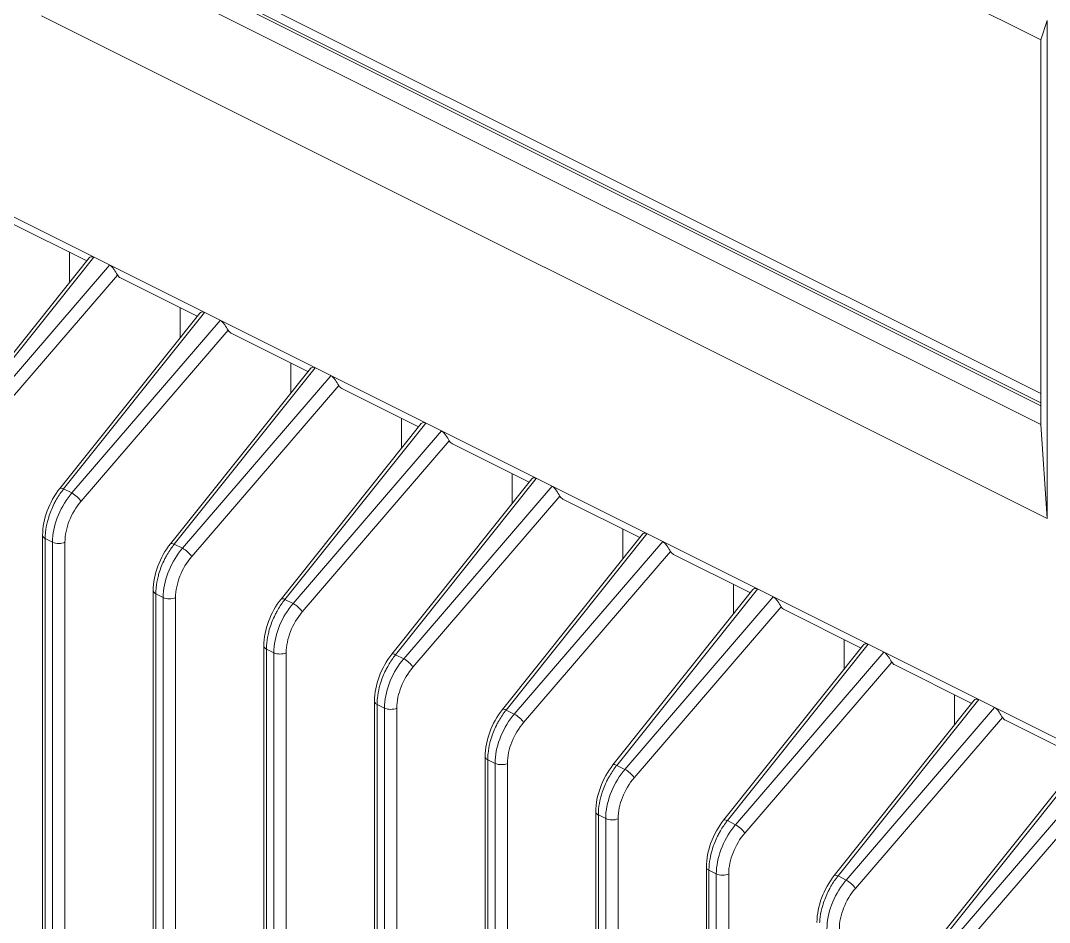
# Model space of a CAD drawing. Header units: millimetres. Extents: x 0 to 2382, y 0 to 1684.
# Drawn here: x 1896.9 to 1954.8, y 1143 to 1193.8 of the extents above; entities that cross this region are included whole.
import ezdxf

# ---------------------------------------------------------------- set-up
doc = ezdxf.new("R2010")
doc.units = ezdxf.units.MM
doc.layers.get('0').update_dxf_attribs({"lineweight": 13})

msp = doc.modelspace()

# ---------------------------------------------------------------- linework, layer by layer
at = {"lineweight": 9}
for p, q in [((1900.584, 1219.571), (1954.324, 1192.701)), ((1901.648, 1198.452), (1954.324, 1172.114)), ((1902.61, 1198.131), (1954.324, 1172.274)), ((1903.14, 1198.397), (1954.324, 1172.805)), ((1954.324, 1171.05), (1900.584, 1197.92)), ((1871.334, 1195.333), (1974.178, 1143.911)), ((1954.681, 1165.764), (1898.113, 1194.049)), ((1954.324, 1192.701), (1954.681, 1193.783)), ((1954.681, 1193.783), (1954.681, 1165.764)), ((1954.324, 1171.05), (1954.324, 1192.701)), ((1896.342, 1182.417), (1900.663, 1180.257)), ((1899.704, 1180.737), (1899.704, 1179.056)), ((1892.932, 1170.57), (1900.807, 1180.437)), ((1893.146, 1170.545), (1901.065, 1180.467)), ((1901.949, 1180.025), (1893.605, 1170.316)), ((1901.02, 1180.485), (1901.065, 1180.467)), ((1894.126, 1169.848), (1902.393, 1179.467)), ((1902.565, 1179.306), (1906.885, 1177.146)), ((1899.154, 1167.459), (1907.029, 1177.326)), ((1899.368, 1167.434), (1907.287, 1177.356)), ((1905.926, 1177.625), (1905.926, 1175.944)), ((1907.242, 1177.374), (1907.287, 1177.356)), ((1908.172, 1176.914), (1899.827, 1167.204)), ((1900.348, 1166.736), (1908.616, 1176.356)), ((1908.787, 1176.195), (1913.108, 1174.035)), ((1905.591, 1164.322), (1913.51, 1174.245)), ((1912.149, 1174.514), (1912.149, 1172.833)), ((1913.465, 1174.263), (1913.51, 1174.245)), ((1905.377, 1164.348), (1913.252, 1174.215)), ((1914.394, 1173.802), (1906.05, 1164.093)), ((1906.571, 1163.625), (1914.838, 1173.245)), ((1915.01, 1173.084), (1919.33, 1170.923)), ((1918.371, 1171.403), (1918.371, 1169.722)), ((1911.599, 1161.236), (1919.474, 1171.104)), ((1911.814, 1161.211), (1919.732, 1171.133)), ((1919.687, 1171.152), (1919.732, 1171.133)), ((1954.324, 1171.05), (1954.681, 1165.764)), ((1920.617, 1170.691), (1912.272, 1160.982)), ((1912.793, 1160.514), (1921.061, 1170.134)), ((1921.233, 1169.972), (1925.553, 1167.812)), ((1917.822, 1158.125), (1925.697, 1167.992)), ((1918.036, 1158.1), (1925.955, 1168.022)), ((1924.594, 1168.292), (1924.594, 1166.61)), ((1925.91, 1168.04), (1925.955, 1168.022)), ((1899.368, 1167.434), (1899.827, 1167.204)), ((1926.839, 1167.58), (1918.495, 1157.87)), ((1919.016, 1157.403), (1927.283, 1167.022)), ((1927.455, 1166.861), (1931.776, 1164.701)), ((1930.817, 1165.18), (1930.817, 1163.499)), ((1898.184, 1081.514), (1898.184, 1164.818)), ((1898.331, 1164.642), (1898.331, 1081.337)), ((1898.743, 1164.436), (1898.331, 1164.642)), ((1898.743, 1081.131), (1898.743, 1164.436)), ((1899.441, 1164.431), (1899.441, 1081.127)), ((1924.045, 1155.014), (1931.919, 1164.881)), ((1924.259, 1154.989), (1932.177, 1164.911)), ((1933.062, 1164.469), (1924.717, 1154.759)), ((1932.132, 1164.929), (1932.177, 1164.911)), ((1905.591, 1164.322), (1906.05, 1164.093)), ((1925.238, 1154.291), (1933.506, 1163.911)), ((1933.678, 1163.75), (1937.998, 1161.59)), ((1937.039, 1162.069), (1937.039, 1160.388)), ((1904.407, 1078.403), (1904.407, 1161.707)), ((1904.553, 1161.53), (1904.553, 1078.226)), ((1904.966, 1161.324), (1904.553, 1161.53)), ((1930.267, 1151.903), (1938.142, 1161.77)), ((1930.481, 1151.877), (1938.4, 1161.8)), ((1938.355, 1161.818), (1938.4, 1161.8)), ((1904.966, 1078.02), (1904.966, 1161.324)), ((1905.664, 1161.32), (1905.664, 1078.015)), ((1911.814, 1161.211), (1912.272, 1160.982)), ((1939.284, 1161.357), (1930.94, 1151.648)), ((1931.461, 1151.18), (1939.728, 1160.8)), ((1939.9, 1160.639), (1944.221, 1158.478)), ((1910.63, 1075.292), (1910.63, 1158.596)), ((1936.49, 1148.791), (1944.365, 1158.659)), ((1936.704, 1148.766), (1944.622, 1158.688)), ((1943.262, 1158.958), (1943.262, 1157.277)), ((1944.577, 1158.706), (1944.622, 1158.688)), ((1910.776, 1158.419), (1910.776, 1075.115)), ((1911.188, 1158.213), (1910.776, 1158.419)), ((1911.188, 1074.909), (1911.188, 1158.213)), ((1911.886, 1158.209), (1911.886, 1074.904)), ((1918.036, 1158.1), (1918.495, 1157.87)), ((1945.507, 1158.246), (1937.162, 1148.537)), ((1937.683, 1148.069), (1945.951, 1157.688)), ((1946.123, 1157.527), (1950.443, 1155.367)), ((1949.484, 1155.847), (1949.484, 1154.165)), ((1916.852, 1072.18), (1916.852, 1155.485)), ((1916.999, 1155.308), (1916.999, 1072.004)), ((1917.411, 1155.102), (1916.999, 1155.308)), ((1942.712, 1145.68), (1950.587, 1155.547)), ((1942.926, 1145.655), (1950.845, 1155.577)), ((1951.73, 1155.135), (1943.385, 1145.425)), ((1950.8, 1155.595), (1950.845, 1155.577)), ((1917.411, 1071.797), (1917.411, 1155.102)), ((1918.109, 1155.097), (1918.109, 1071.793)), ((1924.259, 1154.989), (1924.717, 1154.759)), ((1943.906, 1144.957), (1952.173, 1154.577)), ((1952.345, 1154.416), (1956.666, 1152.256)), ((1923.075, 1069.069), (1923.075, 1152.373)), ((1948.935, 1142.569), (1956.81, 1152.436)), ((1949.149, 1142.543), (1957.068, 1152.466)), ((1923.221, 1152.197), (1923.221, 1068.892)), ((1923.633, 1151.99), (1923.221, 1152.197)), ((1923.633, 1068.686), (1923.633, 1151.99)), ((1924.331, 1151.986), (1924.331, 1068.681)), ((1930.481, 1151.877), (1930.94, 1151.648)), ((1957.952, 1152.024), (1949.607, 1142.314)), ((1950.128, 1141.846), (1958.396, 1151.466)), ((1929.297, 1065.958), (1929.297, 1149.262)), ((1929.444, 1149.085), (1929.444, 1065.781)), ((1929.856, 1148.879), (1929.444, 1149.085)), ((1929.856, 1065.575), (1929.856, 1148.879)), ((1930.554, 1148.875), (1930.554, 1065.57)), ((1936.704, 1148.766), (1937.162, 1148.537)), ((1935.52, 1062.847), (1935.52, 1146.151)), ((1935.666, 1145.974), (1935.666, 1062.67)), ((1936.079, 1145.768), (1935.666, 1145.974)), ((1936.079, 1062.464), (1936.079, 1145.768)), ((1936.776, 1145.763), (1936.776, 1062.459)), ((1942.926, 1145.655), (1943.385, 1145.425))]:
    msp.add_line(p, q, dxfattribs=at)
for centre, radius, start, end in [((1902.766, 1164.705), 4.357, 141.23397, 142.41721), ((1903.097, 1164.412), 4.3, 139.5025, 141.63424), ((1901.655, 1164.641), 3.324, 177.44228, 179.98064), ((1908.988, 1161.594), 4.357, 141.23397, 142.41721), ((1909.32, 1161.3), 4.3, 139.5025, 141.63424), ((1907.878, 1161.529), 3.324, 177.44228, 179.98064), ((1915.211, 1158.483), 4.357, 141.23397, 142.41721), ((1915.542, 1158.189), 4.3, 139.5025, 141.63424), ((1914.1, 1158.418), 3.324, 177.44228, 179.98064), ((1921.434, 1155.371), 4.357, 141.23397, 142.41721), ((1921.765, 1155.078), 4.3, 139.5025, 141.63424), ((1920.323, 1155.307), 3.324, 177.44228, 179.98064), ((1927.656, 1152.26), 4.357, 141.23397, 142.41721), ((1927.987, 1151.967), 4.3, 139.5025, 141.63424), ((1926.545, 1152.196), 3.324, 177.44228, 179.98064), ((1933.879, 1149.149), 4.357, 141.23397, 142.41721), ((1934.21, 1148.855), 4.3, 139.5025, 141.63424), ((1932.768, 1149.084), 3.324, 177.44228, 179.98064), ((1940.101, 1146.038), 4.357, 141.23397, 142.41721), ((1940.432, 1145.744), 4.3, 139.5025, 141.63424), ((1938.991, 1145.973), 3.324, 177.44228, 179.98064), ((1946.324, 1142.926), 4.357, 141.23397, 142.41721), ((1946.655, 1142.633), 4.3, 139.5025, 141.63424)]:
    msp.add_arc(centre, radius, start, end, dxfattribs=at)
for centre in [(1903.024, 1180.195), (1909.246, 1177.083), (1915.469, 1173.972), (1921.691, 1170.861), (1927.914, 1167.75), (1934.137, 1164.638), (1940.359, 1161.527), (1946.582, 1158.416), (1952.804, 1155.305)]:
    msp.add_ellipse(centre, major_axis=(0.467, 0.885), ratio=0.62823, start_param=-3.497025, end_param=-3.128001, dxfattribs=at)
for points, knots in [([(1900.806, 1180.438), (1900.828, 1180.465), (1900.9, 1180.506), (1900.98, 1180.498), (1901.02, 1180.485)], [0, 0, 0, 0, 0.451435, 1, 1, 1, 1]), ([(1901.949, 1180.025), (1902, 1179.999), (1902.095, 1179.919), (1902.241, 1179.727), (1902.331, 1179.568), (1902.393, 1179.467)], [0, 0, 0, 0, 0.23838, 0.507774, 1, 1, 1, 1]), ([(1907.029, 1177.326), (1907.05, 1177.353), (1907.122, 1177.395), (1907.202, 1177.387), (1907.242, 1177.374)], [0, 0, 0, 0, 0.451435, 1, 1, 1, 1]), ([(1908.172, 1176.914), (1908.223, 1176.888), (1908.318, 1176.807), (1908.463, 1176.616), (1908.554, 1176.457), (1908.616, 1176.356)], [0, 0, 0, 0, 0.23838, 0.507774, 1, 1, 1, 1]), ([(1913.252, 1174.215), (1913.273, 1174.242), (1913.345, 1174.283), (1913.425, 1174.275), (1913.465, 1174.263)], [0, 0, 0, 0, 0.451435, 1, 1, 1, 1]), ([(1914.394, 1173.802), (1914.445, 1173.777), (1914.54, 1173.696), (1914.686, 1173.505), (1914.776, 1173.345), (1914.838, 1173.245)], [0, 0, 0, 0, 0.23838, 0.507774, 1, 1, 1, 1]), ([(1919.474, 1171.104), (1919.495, 1171.131), (1919.567, 1171.172), (1919.647, 1171.164), (1919.687, 1171.152)], [0, 0, 0, 0, 0.451435, 1, 1, 1, 1]), ([(1920.617, 1170.691), (1920.668, 1170.666), (1920.763, 1170.585), (1920.908, 1170.393), (1920.999, 1170.234), (1921.061, 1170.134)], [0, 0, 0, 0, 0.23838, 0.507774, 1, 1, 1, 1]), ([(1925.697, 1167.993), (1925.718, 1168.02), (1925.79, 1168.061), (1925.87, 1168.053), (1925.91, 1168.04)], [0, 0, 0, 0, 0.451435, 1, 1, 1, 1]), ([(1899.154, 1167.459), (1898.852, 1167.08), (1898.383, 1166.236), (1898.184, 1165.284), (1898.184, 1164.818)], [0, 0, 0, 0, 0.509629, 1, 1, 1, 1]), ([(1898.816, 1166.565), (1898.852, 1166.636), (1898.998, 1166.914), (1899.17, 1167.177), (1899.313, 1167.363)], [0, 0, 0, 0, 0.25338, 1, 1, 1, 1]), ([(1899.368, 1167.434), (1899.325, 1167.454), (1899.261, 1167.483), (1899.171, 1167.48), (1899.154, 1167.459)], [0, 0, 0, 0, 0.644998, 1, 1, 1, 1]), ([(1926.839, 1167.58), (1926.891, 1167.554), (1926.986, 1167.473), (1927.131, 1167.282), (1927.221, 1167.123), (1927.283, 1167.022)], [0, 0, 0, 0, 0.23838, 0.507774, 1, 1, 1, 1]), ([(1899.725, 1167.081), (1899.421, 1166.696), (1898.947, 1165.851), (1898.743, 1164.898), (1898.743, 1164.436)], [0, 0, 0, 0, 0.515041, 1, 1, 1, 1]), ([(1899.441, 1164.431), (1899.441, 1164.838), (1899.631, 1165.677), (1900.068, 1166.41), (1900.348, 1166.736)], [0, 0, 0, 0, 0.486302, 1, 1, 1, 1]), ([(1900.348, 1166.736), (1900.288, 1166.833), (1900.121, 1167.003), (1899.934, 1167.147), (1899.827, 1167.204)], [0, 0, 0, 0, 0.484512, 1, 1, 1, 1]), ([(1898.456, 1165.596), (1898.477, 1165.678), (1898.571, 1166.01), (1898.701, 1166.332), (1898.816, 1166.565)], [0, 0, 0, 0, 0.246489, 1, 1, 1, 1]), ([(1898.334, 1164.789), (1898.337, 1164.855), (1898.357, 1165.126), (1898.406, 1165.395), (1898.456, 1165.596)], [0, 0, 0, 0, 0.241228, 1, 1, 1, 1]), ([(1898.331, 1164.642), (1898.309, 1164.653), (1898.243, 1164.691), (1898.184, 1164.764), (1898.184, 1164.818)], [0, 0, 0, 0, 0.307754, 1, 1, 1, 1]), ([(1899.441, 1164.431), (1899.333, 1164.38), (1899.091, 1164.343), (1898.849, 1164.383), (1898.743, 1164.436)], [0, 0, 0, 0, 0.501917, 1, 1, 1, 1]), ([(1931.919, 1164.881), (1931.941, 1164.908), (1932.012, 1164.95), (1932.092, 1164.941), (1932.132, 1164.929)], [0, 0, 0, 0, 0.451435, 1, 1, 1, 1]), ([(1933.062, 1164.469), (1933.113, 1164.443), (1933.208, 1164.362), (1933.353, 1164.171), (1933.444, 1164.012), (1933.506, 1163.911)], [0, 0, 0, 0, 0.23838, 0.507774, 1, 1, 1, 1]), ([(1905.377, 1164.348), (1905.075, 1163.969), (1904.606, 1163.124), (1904.407, 1162.173), (1904.407, 1161.707)], [0, 0, 0, 0, 0.509629, 1, 1, 1, 1]), ([(1905.948, 1163.969), (1905.643, 1163.585), (1905.17, 1162.74), (1904.966, 1161.786), (1904.966, 1161.324)], [0, 0, 0, 0, 0.515041, 1, 1, 1, 1]), ([(1905.039, 1163.454), (1905.074, 1163.525), (1905.22, 1163.802), (1905.393, 1164.066), (1905.535, 1164.252)], [0, 0, 0, 0, 0.25338, 1, 1, 1, 1]), ([(1905.591, 1164.322), (1905.547, 1164.343), (1905.483, 1164.372), (1905.393, 1164.368), (1905.377, 1164.348)], [0, 0, 0, 0, 0.644998, 1, 1, 1, 1]), ([(1906.571, 1163.625), (1906.51, 1163.721), (1906.344, 1163.892), (1906.156, 1164.036), (1906.05, 1164.093)], [0, 0, 0, 0, 0.484512, 1, 1, 1, 1]), ([(1904.679, 1162.484), (1904.699, 1162.567), (1904.793, 1162.899), (1904.923, 1163.221), (1905.039, 1163.454)], [0, 0, 0, 0, 0.246489, 1, 1, 1, 1]), ([(1905.664, 1161.32), (1905.664, 1161.727), (1905.853, 1162.566), (1906.29, 1163.299), (1906.571, 1163.625)], [0, 0, 0, 0, 0.486302, 1, 1, 1, 1]), ([(1904.557, 1161.678), (1904.56, 1161.743), (1904.579, 1162.015), (1904.628, 1162.284), (1904.679, 1162.484)], [0, 0, 0, 0, 0.241228, 1, 1, 1, 1]), ([(1904.553, 1161.53), (1904.532, 1161.541), (1904.465, 1161.58), (1904.407, 1161.653), (1904.407, 1161.707)], [0, 0, 0, 0, 0.307754, 1, 1, 1, 1]), ([(1938.142, 1161.77), (1938.163, 1161.797), (1938.235, 1161.838), (1938.315, 1161.83), (1938.355, 1161.818)], [0, 0, 0, 0, 0.451435, 1, 1, 1, 1]), ([(1905.664, 1161.32), (1905.556, 1161.269), (1905.314, 1161.232), (1905.072, 1161.271), (1904.966, 1161.324)], [0, 0, 0, 0, 0.501917, 1, 1, 1, 1]), ([(1911.599, 1161.236), (1911.297, 1160.858), (1910.828, 1160.013), (1910.63, 1159.062), (1910.63, 1158.596)], [0, 0, 0, 0, 0.509629, 1, 1, 1, 1]), ([(1911.261, 1160.343), (1911.297, 1160.414), (1911.443, 1160.691), (1911.615, 1160.955), (1911.758, 1161.14)], [0, 0, 0, 0, 0.25338, 1, 1, 1, 1]), ([(1911.814, 1161.211), (1911.77, 1161.231), (1911.706, 1161.261), (1911.616, 1161.257), (1911.599, 1161.236)], [0, 0, 0, 0, 0.644998, 1, 1, 1, 1]), ([(1912.793, 1160.514), (1912.733, 1160.61), (1912.566, 1160.781), (1912.379, 1160.925), (1912.272, 1160.982)], [0, 0, 0, 0, 0.484512, 1, 1, 1, 1]), ([(1939.284, 1161.357), (1939.336, 1161.332), (1939.431, 1161.251), (1939.576, 1161.06), (1939.666, 1160.9), (1939.728, 1160.8)], [0, 0, 0, 0, 0.23838, 0.507774, 1, 1, 1, 1]), ([(1910.901, 1159.373), (1910.922, 1159.456), (1911.016, 1159.788), (1911.146, 1160.11), (1911.261, 1160.343)], [0, 0, 0, 0, 0.246489, 1, 1, 1, 1]), ([(1912.171, 1160.858), (1911.866, 1160.473), (1911.392, 1159.629), (1911.188, 1158.675), (1911.188, 1158.213)], [0, 0, 0, 0, 0.515041, 1, 1, 1, 1]), ([(1911.886, 1158.209), (1911.886, 1158.616), (1912.076, 1159.454), (1912.513, 1160.187), (1912.793, 1160.514)], [0, 0, 0, 0, 0.486302, 1, 1, 1, 1]), ([(1910.779, 1158.566), (1910.782, 1158.632), (1910.802, 1158.904), (1910.851, 1159.173), (1910.901, 1159.373)], [0, 0, 0, 0, 0.241228, 1, 1, 1, 1]), ([(1910.776, 1158.419), (1910.754, 1158.43), (1910.688, 1158.468), (1910.629, 1158.542), (1910.629, 1158.596)], [0, 0, 0, 0, 0.307754, 1, 1, 1, 1]), ([(1944.364, 1158.659), (1944.386, 1158.686), (1944.458, 1158.727), (1944.538, 1158.719), (1944.577, 1158.706)], [0, 0, 0, 0, 0.451435, 1, 1, 1, 1]), ([(1911.886, 1158.208), (1911.778, 1158.157), (1911.536, 1158.121), (1911.294, 1158.16), (1911.188, 1158.213)], [0, 0, 0, 0, 0.501917, 1, 1, 1, 1]), ([(1917.822, 1158.125), (1917.52, 1157.747), (1917.051, 1156.902), (1916.852, 1155.951), (1916.852, 1155.485)], [0, 0, 0, 0, 0.509629, 1, 1, 1, 1]), ([(1917.484, 1157.231), (1917.519, 1157.303), (1917.666, 1157.58), (1917.838, 1157.844), (1917.98, 1158.029)], [0, 0, 0, 0, 0.25338, 1, 1, 1, 1]), ([(1918.036, 1158.1), (1917.993, 1158.12), (1917.928, 1158.149), (1917.838, 1158.146), (1917.822, 1158.125)], [0, 0, 0, 0, 0.644998, 1, 1, 1, 1]), ([(1945.507, 1158.246), (1945.558, 1158.22), (1945.653, 1158.14), (1945.798, 1157.948), (1945.889, 1157.789), (1945.951, 1157.688)], [0, 0, 0, 0, 0.23838, 0.507774, 1, 1, 1, 1]), ([(1918.393, 1157.747), (1918.088, 1157.362), (1917.615, 1156.518), (1917.411, 1155.564), (1917.411, 1155.102)], [0, 0, 0, 0, 0.515041, 1, 1, 1, 1]), ([(1919.016, 1157.403), (1918.955, 1157.499), (1918.789, 1157.669), (1918.601, 1157.813), (1918.495, 1157.87)], [0, 0, 0, 0, 0.484512, 1, 1, 1, 1]), ([(1917.124, 1156.262), (1917.144, 1156.344), (1917.238, 1156.677), (1917.368, 1156.998), (1917.484, 1157.231)], [0, 0, 0, 0, 0.246489, 1, 1, 1, 1]), ([(1918.109, 1155.097), (1918.109, 1155.505), (1918.299, 1156.343), (1918.735, 1157.076), (1919.016, 1157.403)], [0, 0, 0, 0, 0.486302, 1, 1, 1, 1]), ([(1917.002, 1155.455), (1917.005, 1155.521), (1917.025, 1155.792), (1917.073, 1156.062), (1917.124, 1156.262)], [0, 0, 0, 0, 0.241228, 1, 1, 1, 1]), ([(1916.999, 1155.308), (1916.977, 1155.319), (1916.91, 1155.357), (1916.852, 1155.43), (1916.852, 1155.485)], [0, 0, 0, 0, 0.307754, 1, 1, 1, 1]), ([(1950.587, 1155.548), (1950.608, 1155.575), (1950.68, 1155.616), (1950.76, 1155.608), (1950.8, 1155.595)], [0, 0, 0, 0, 0.451435, 1, 1, 1, 1]), ([(1951.73, 1155.135), (1951.781, 1155.109), (1951.876, 1155.028), (1952.021, 1154.837), (1952.111, 1154.678), (1952.173, 1154.577)], [0, 0, 0, 0, 0.23838, 0.507774, 1, 1, 1, 1]), ([(1918.109, 1155.097), (1918.001, 1155.046), (1917.759, 1155.01), (1917.517, 1155.049), (1917.411, 1155.102)], [0, 0, 0, 0, 0.501917, 1, 1, 1, 1]), ([(1924.045, 1155.014), (1923.743, 1154.635), (1923.274, 1153.791), (1923.075, 1152.839), (1923.075, 1152.373)], [0, 0, 0, 0, 0.509629, 1, 1, 1, 1]), ([(1924.616, 1154.636), (1924.311, 1154.251), (1923.837, 1153.406), (1923.633, 1152.453), (1923.633, 1151.99)], [0, 0, 0, 0, 0.515041, 1, 1, 1, 1]), ([(1923.707, 1154.12), (1923.742, 1154.191), (1923.888, 1154.469), (1924.06, 1154.732), (1924.203, 1154.918)], [0, 0, 0, 0, 0.25338, 1, 1, 1, 1]), ([(1924.259, 1154.989), (1924.215, 1155.009), (1924.151, 1155.038), (1924.061, 1155.035), (1924.045, 1155.014)], [0, 0, 0, 0, 0.644998, 1, 1, 1, 1]), ([(1925.238, 1154.291), (1925.178, 1154.388), (1925.011, 1154.558), (1924.824, 1154.702), (1924.717, 1154.759)], [0, 0, 0, 0, 0.484512, 1, 1, 1, 1]), ([(1923.346, 1153.151), (1923.367, 1153.233), (1923.461, 1153.565), (1923.591, 1153.887), (1923.707, 1154.12)], [0, 0, 0, 0, 0.246489, 1, 1, 1, 1]), ([(1924.331, 1151.986), (1924.331, 1152.393), (1924.521, 1153.232), (1924.958, 1153.965), (1925.238, 1154.291)], [0, 0, 0, 0, 0.486302, 1, 1, 1, 1]), ([(1923.224, 1152.344), (1923.227, 1152.409), (1923.247, 1152.681), (1923.296, 1152.95), (1923.346, 1153.151)], [0, 0, 0, 0, 0.241228, 1, 1, 1, 1]), ([(1923.221, 1152.197), (1923.2, 1152.207), (1923.133, 1152.246), (1923.075, 1152.319), (1923.075, 1152.373)], [0, 0, 0, 0, 0.307754, 1, 1, 1, 1]), ([(1924.331, 1151.986), (1924.224, 1151.935), (1923.981, 1151.898), (1923.739, 1151.938), (1923.633, 1151.99)], [0, 0, 0, 0, 0.501917, 1, 1, 1, 1]), ([(1930.267, 1151.903), (1929.965, 1151.524), (1929.496, 1150.679), (1929.297, 1149.728), (1929.297, 1149.262)], [0, 0, 0, 0, 0.509629, 1, 1, 1, 1]), ([(1929.929, 1151.009), (1929.964, 1151.08), (1930.111, 1151.357), (1930.283, 1151.621), (1930.426, 1151.807)], [0, 0, 0, 0, 0.25338, 1, 1, 1, 1]), ([(1930.481, 1151.877), (1930.438, 1151.898), (1930.373, 1151.927), (1930.284, 1151.923), (1930.267, 1151.903)], [0, 0, 0, 0, 0.644998, 1, 1, 1, 1]), ([(1931.461, 1151.18), (1931.4, 1151.276), (1931.234, 1151.447), (1931.047, 1151.591), (1930.94, 1151.648)], [0, 0, 0, 0, 0.484512, 1, 1, 1, 1]), ([(1930.838, 1151.524), (1930.533, 1151.14), (1930.06, 1150.295), (1929.856, 1149.341), (1929.856, 1148.879)], [0, 0, 0, 0, 0.515041, 1, 1, 1, 1]), ([(1930.554, 1148.875), (1930.554, 1149.282), (1930.744, 1150.12), (1931.18, 1150.854), (1931.461, 1151.18)], [0, 0, 0, 0, 0.486302, 1, 1, 1, 1]), ([(1929.569, 1150.039), (1929.59, 1150.122), (1929.683, 1150.454), (1929.813, 1150.776), (1929.929, 1151.009)], [0, 0, 0, 0, 0.246489, 1, 1, 1, 1]), ([(1929.447, 1149.233), (1929.45, 1149.298), (1929.47, 1149.57), (1929.518, 1149.839), (1929.569, 1150.039)], [0, 0, 0, 0, 0.241228, 1, 1, 1, 1]), ([(1929.444, 1149.085), (1929.422, 1149.096), (1929.356, 1149.135), (1929.297, 1149.208), (1929.297, 1149.262)], [0, 0, 0, 0, 0.307754, 1, 1, 1, 1]), ([(1930.554, 1148.875), (1930.446, 1148.824), (1930.204, 1148.787), (1929.962, 1148.826), (1929.856, 1148.879)], [0, 0, 0, 0, 0.501917, 1, 1, 1, 1]), ([(1936.49, 1148.791), (1936.188, 1148.413), (1935.719, 1147.568), (1935.52, 1146.617), (1935.52, 1146.151)], [0, 0, 0, 0, 0.509629, 1, 1, 1, 1]), ([(1936.704, 1148.766), (1936.66, 1148.786), (1936.596, 1148.816), (1936.506, 1148.812), (1936.49, 1148.791)], [0, 0, 0, 0, 0.644998, 1, 1, 1, 1]), ([(1937.061, 1148.413), (1936.756, 1148.028), (1936.282, 1147.184), (1936.079, 1146.23), (1936.079, 1145.768)], [0, 0, 0, 0, 0.515041, 1, 1, 1, 1]), ([(1936.152, 1147.898), (1936.187, 1147.969), (1936.333, 1148.246), (1936.505, 1148.51), (1936.648, 1148.695)], [0, 0, 0, 0, 0.25338, 1, 1, 1, 1]), ([(1937.683, 1148.069), (1937.623, 1148.165), (1937.457, 1148.335), (1937.269, 1148.48), (1937.162, 1148.537)], [0, 0, 0, 0, 0.484512, 1, 1, 1, 1]), ([(1935.791, 1146.928), (1935.812, 1147.01), (1935.906, 1147.343), (1936.036, 1147.665), (1936.152, 1147.898)], [0, 0, 0, 0, 0.246489, 1, 1, 1, 1]), ([(1936.776, 1145.763), (1936.776, 1146.171), (1936.966, 1147.009), (1937.403, 1147.742), (1937.683, 1148.069)], [0, 0, 0, 0, 0.486302, 1, 1, 1, 1]), ([(1935.669, 1146.121), (1935.672, 1146.187), (1935.692, 1146.458), (1935.741, 1146.728), (1935.791, 1146.928)], [0, 0, 0, 0, 0.241228, 1, 1, 1, 1]), ([(1935.666, 1145.974), (1935.645, 1145.985), (1935.578, 1146.023), (1935.52, 1146.097), (1935.52, 1146.151)], [0, 0, 0, 0, 0.307754, 1, 1, 1, 1]), ([(1936.776, 1145.763), (1936.669, 1145.712), (1936.426, 1145.676), (1936.184, 1145.715), (1936.079, 1145.768)], [0, 0, 0, 0, 0.501917, 1, 1, 1, 1]), ([(1942.712, 1145.68), (1942.41, 1145.302), (1941.941, 1144.457), (1941.742, 1143.505), (1941.742, 1143.04)], [0, 0, 0, 0, 0.509629, 1, 1, 1, 1]), ([(1943.283, 1145.302), (1942.979, 1144.917), (1942.505, 1144.073), (1942.301, 1143.119), (1942.301, 1142.657)], [0, 0, 0, 0, 0.515041, 1, 1, 1, 1]), ([(1942.374, 1144.786), (1942.409, 1144.857), (1942.556, 1145.135), (1942.728, 1145.399), (1942.871, 1145.584)], [0, 0, 0, 0, 0.25338, 1, 1, 1, 1]), ([(1942.926, 1145.655), (1942.883, 1145.675), (1942.818, 1145.704), (1942.729, 1145.701), (1942.712, 1145.68)], [0, 0, 0, 0, 0.644998, 1, 1, 1, 1]), ([(1943.906, 1144.957), (1943.845, 1145.054), (1943.679, 1145.224), (1943.492, 1145.368), (1943.385, 1145.425)], [0, 0, 0, 0, 0.484512, 1, 1, 1, 1]), ([(1942.014, 1143.817), (1942.035, 1143.899), (1942.128, 1144.231), (1942.258, 1144.553), (1942.374, 1144.786)], [0, 0, 0, 0, 0.246489, 1, 1, 1, 1]), ([(1942.999, 1142.652), (1942.999, 1143.06), (1943.189, 1143.898), (1943.625, 1144.631), (1943.906, 1144.957)], [0, 0, 0, 0, 0.486302, 1, 1, 1, 1]), ([(1941.892, 1143.01), (1941.895, 1143.076), (1941.915, 1143.347), (1941.963, 1143.616), (1942.014, 1143.817)], [0, 0, 0, 0, 0.241228, 1, 1, 1, 1])]:
    msp.add_open_spline(points, degree=3, knots=knots, dxfattribs=at)

doc.saveas('drawing.dxf')
